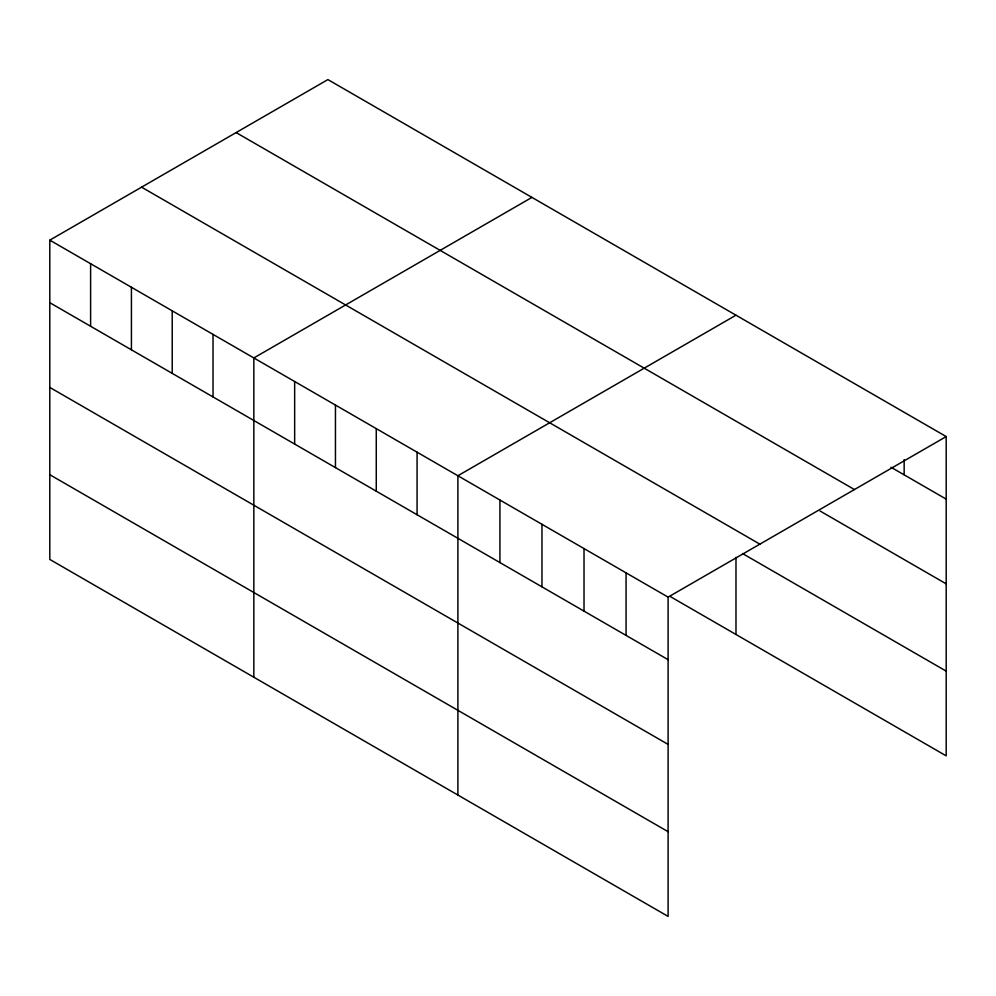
<?xml version="1.0" encoding="UTF-8"?>
<svg xmlns="http://www.w3.org/2000/svg" width="996" height="996" viewBox="0 0 996 996"><rect width="100%" height="100%" fill="white"/><g stroke="black" fill="none" stroke-linecap="round" stroke-linejoin="round"><path stroke-width="1.49" d="M49.8 240.148L668.104 597.127L668.104 916.407L49.8 559.428L49.8 240.148L327.896 79.593L946.2 436.572L946.2 755.852L670.159 596.48M531.939 197.395L253.843 357.95L253.843 677.23M735.982 315.197L457.886 475.752L457.886 795.032M668.104 597.127L946.2 436.572M891.022 467.261L946.2 499.12M236.127 132.58L854.431 489.546M820.069 511.01L946.2 583.843M141.569 187.161L759.873 544.14M742.543 553.552L946.2 671.13M49.8 302.697L668.104 659.676M49.8 387.419L668.104 744.398M49.8 474.706L668.104 831.685M904.156 459.592L904.156 474.843M735.982 557.324L735.982 634.477M626.061 572.849L626.061 635.398M584.017 548.572L584.017 611.121M541.973 524.307L541.973 586.856M499.93 500.029L499.93 562.578M417.075 452.196L417.075 514.745M376.264 428.629L376.264 491.177M335.453 405.073L335.453 467.622M294.654 381.518L294.654 444.054M213.032 334.395L213.032 396.943M172.221 310.827L172.221 373.375M131.422 287.271L131.422 349.82M90.611 263.716L90.611 326.252"/></g></svg>
